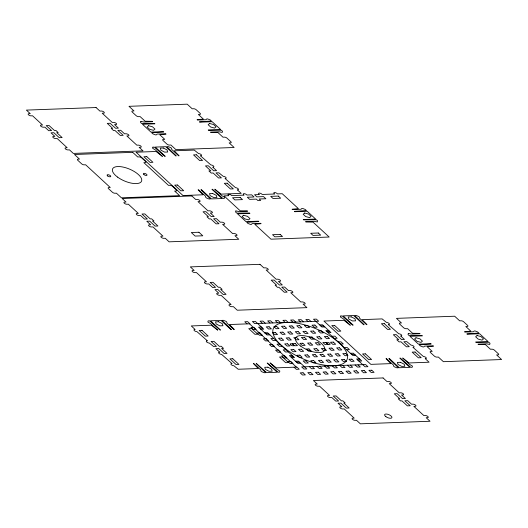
<?xml version="1.0" encoding="UTF-8"?>
<svg xmlns="http://www.w3.org/2000/svg" width="528" height="528" viewBox="0 0 528 528"><rect width="100%" height="100%" fill="white"/><g stroke="black" fill="none" stroke-linecap="round" stroke-linejoin="round"><path stroke-width="0.79" d="M261.446 327.043L258.581 327.149L267.049 334.963L269.907 334.858M319.658 324.898L322.522 324.793L330.983 332.6L328.126 332.706M262.601 328.112L261.169 328.165A1.967 0.805 22.9 0 0 260.891 329.281L263.756 329.175L255.288 321.361L252.43 321.466L254.734 323.598L318.674 321.242L316.371 319.11L313.507 319.216L321.968 327.023L324.832 326.918A1.967 0.805 22.9 0 0 322.245 325.908L320.813 325.961M268.759 333.788L267.326 333.841A1.967 0.805 22.9 0 1 264.739 332.831L267.604 332.726L294.532 357.581L291.667 357.687A1.967 0.805 22.9 0 1 291.944 356.565L293.377 356.512M326.971 331.643L328.403 331.591A1.967 0.805 22.9 0 0 328.68 330.469L325.816 330.574L352.744 355.43L355.608 355.324A1.967 0.805 22.9 0 0 353.021 354.314L351.589 354.367M273.755 338.408L270.89 338.514L273.2 340.639L276.065 340.534M331.973 336.257L334.831 336.151L337.141 338.283L334.277 338.389M279.913 344.084L277.048 344.19L279.358 346.322L282.223 346.216M338.125 341.939L340.989 341.834L343.299 343.966L340.435 344.071M286.064 349.767L283.206 349.873L285.509 352.004L288.374 351.899M344.282 347.615L347.14 347.51L349.45 349.642L346.586 349.747M292.222 355.45L289.357 355.555L297.825 363.363L300.683 363.257M350.434 353.298L353.298 353.192L361.759 361.007L358.901 361.112M299.528 362.195L298.102 362.248A1.967 0.805 22.9 0 1 295.515 361.238L298.379 361.132L306.841 368.94L303.976 369.046L301.666 366.914L365.607 364.558L367.917 366.683L365.053 366.788L356.591 358.981L359.456 358.875A1.967 0.805 22.9 0 1 359.179 359.99L357.746 360.043M311.038 321.519L308.735 319.394L305.87 319.499L308.18 321.625M357.977 364.835L360.281 366.967L357.416 367.072L355.113 364.94M303.409 321.803L301.099 319.671L298.234 319.777L300.544 321.908M350.341 365.119L352.645 367.25L349.787 367.356L347.477 365.224M295.772 322.087L293.462 319.955L290.598 320.06L292.908 322.192M342.705 365.402L345.015 367.534L342.151 367.64L339.841 365.508M288.136 322.364L285.826 320.239L282.968 320.344L285.272 322.469M335.069 365.68L337.379 367.811L334.514 367.917L332.204 365.785M280.5 322.648L278.197 320.516L275.332 320.621L277.642 322.753M327.433 365.963L329.743 368.095L326.878 368.201L324.575 366.069M272.87 322.931L270.56 320.8L267.696 320.905L270.006 323.037M319.803 366.247L322.106 368.379L319.249 368.485L316.939 366.353M265.234 323.215L262.924 321.083L260.06 321.189L262.37 323.321M312.167 366.531L314.477 368.656L311.612 368.762L309.302 366.637M249.487 323.796L296.419 367.112M247.104 323.882L244.794 321.75L247.658 321.644L249.962 323.776L229.442 324.535L234.353 329.518L233.878 329.538L226.954 323.149L226.75 322.047L225.984 321.341L223.397 320.324L221.965 320.377L231.488 329.624L231.013 329.644L221.008 320.41L210.514 320.8L220.513 330.033L220.037 330.053L209.557 320.839L208.124 320.892L207.847 322.007L210.725 323.75L217.655 330.139L211.312 325.202L191.275 325.941L195.122 329.492L194.641 329.512A1.967 0.805 22.9 0 0 194.363 330.627A1.967 0.805 22.9 0 0 196.951 331.643L207.431 340.857L206.956 340.87A1.967 0.805 22.9 0 0 206.679 341.992A1.967 0.805 22.9 0 0 209.26 343.002L213.589 346.533L216.447 346.427L211.061 341.458L213.926 341.352L219.311 346.322L221.219 346.256L223.529 348.381L221.621 348.454L227.007 353.423L224.143 353.529L218.757 348.559L215.893 348.665L219.74 352.216L219.265 352.235A1.967 0.805 22.9 0 0 218.988 353.351A1.967 0.805 22.9 0 0 221.575 354.361L232.049 363.574L231.574 363.594A1.967 0.805 22.9 0 0 231.297 364.716A1.967 0.805 22.9 0 0 233.884 365.726L238.207 369.257L258.245 368.518L253.334 363.528L253.816 363.515L260.74 369.904L260.938 371.006L261.71 371.712L264.29 372.728L265.723 372.676L256.199 363.422L266.68 372.636L277.174 372.253L267.175 363.02L278.131 372.214L279.563 372.161L279.84 371.045L276.962 369.303L270.039 362.914L276.375 367.851L296.894 367.092L299.204 369.224L296.34 369.329L294.037 367.198M140.851 121.387L140.573 122.509L141.728 123.572L154.519 123.473L154.902 123.823L142.494 124.285L150.955 132.092L163.363 131.637L163.746 131.993L151.727 132.805L152.882 133.868L155.47 134.884L156.42 134.845L157.087 134.086L165.673 133.769L166.056 134.119L159.76 134.726L164.762 139.339L163.33 139.392A1.967 0.805 22.9 0 0 163.053 140.514L166.901 144.065A1.967 0.805 22.9 0 0 169.488 145.075L170.92 145.022L175.923 149.635L234.135 147.49L229.132 142.87L230.564 142.817A1.967 0.805 22.9 0 0 230.842 141.702L226.994 138.151A1.967 0.805 22.9 0 0 224.407 137.141L222.981 137.194L217.978 132.574L210.91 132.469L210.527 132.112L219.113 131.795L222.268 132.416L222.545 131.3L221.39 130.231L208.6 130.337L208.217 129.98L220.625 129.525L212.164 121.711L199.756 122.173L199.373 121.816L211.391 121.004L210.236 119.935L207.649 118.925L206.699 118.958L206.032 119.724L197.446 120.041L197.063 119.684L203.359 119.084L198.356 114.47L199.789 114.418A1.967 0.805 22.9 0 0 200.066 113.296L196.218 109.745A1.967 0.805 22.9 0 0 193.637 108.735L192.205 108.788L187.202 104.174L128.99 106.319L133.987 110.939L132.554 110.992A1.967 0.805 22.9 0 0 132.277 112.108L136.125 115.658A1.967 0.805 22.9 0 0 138.712 116.668L140.144 116.615L145.141 121.229L152.209 121.341L152.592 121.697L144.005 122.014L140.851 121.387M152.896 147.167L152.618 148.282L155.496 150.025L162.419 156.413L156.083 151.477L136.039 152.216L182.972 195.532L203.016 194.792L198.106 189.803L198.581 189.79L205.511 196.178L205.709 197.281L206.474 197.987L209.062 199.003L210.494 198.95L200.97 189.697L201.445 189.684L211.451 198.911L221.945 198.528L211.946 189.295L212.421 189.275L222.902 198.488L224.334 198.436L224.611 197.32L221.734 195.578L214.804 189.189L221.146 194.126L241.184 193.387L237.336 189.836L237.818 189.816A1.967 0.805 22.9 0 0 238.095 188.701A1.967 0.805 22.9 0 0 235.508 187.684L225.027 178.471L225.502 178.457A1.967 0.805 22.9 0 0 225.786 177.335A1.967 0.805 22.9 0 0 223.199 176.326L218.876 172.795L216.011 172.9L221.397 177.87L218.533 177.976L213.147 173.006L211.24 173.072L208.93 170.94L210.837 170.874L205.451 165.904L208.316 165.799L213.701 170.768L216.566 170.663L212.718 167.112L213.193 167.092A1.967 0.805 22.9 0 0 213.47 165.977A1.967 0.805 22.9 0 0 210.89 164.96L200.409 155.747L200.884 155.734A1.967 0.805 22.9 0 0 201.161 154.612A1.967 0.805 22.9 0 0 198.574 153.602L194.251 150.071L174.214 150.81L179.124 155.8L178.649 155.813L171.719 149.424L171.521 148.322L170.755 147.616L168.168 146.599L166.736 146.652L176.26 155.905L175.784 155.918L165.779 146.692L155.285 147.074L165.284 156.308L164.809 156.328L154.328 147.114L152.896 147.167M235.884 210.936L235.607 212.051L236.762 213.121L249.553 213.015L249.935 213.371L237.534 213.827L245.995 221.641L258.403 221.179L258.786 221.536L246.761 222.347L247.916 223.417L250.503 224.426L251.46 224.393L252.12 223.628L260.707 223.311L261.096 223.667L254.8 224.268L270.956 239.184L329.168 237.032L313.012 222.116L305.95 222.011L305.56 221.654L314.153 221.338L317.308 221.958L317.585 220.843L316.43 219.78L303.64 219.879L303.257 219.523L315.658 219.067L307.197 211.259L294.789 211.715L294.406 211.358L306.425 210.547L305.276 209.484L302.689 208.468L301.732 208.507L301.072 209.266L292.486 209.583L292.096 209.227L298.393 208.626L282.236 193.717L277.464 193.895L277.081 193.538A1.967 0.805 22.9 0 0 274.494 192.529A1.967 0.805 22.9 0 0 274.217 193.644L274.606 194L262.198 194.456L261.815 194.099A1.967 0.805 22.9 0 0 259.228 193.09A1.967 0.805 22.9 0 0 258.951 194.205L259.334 194.561L254.562 194.74L256.872 196.871L263.551 196.621L265.861 198.752L259.182 198.997L260.72 200.422L257.855 200.528L256.318 199.102L249.638 199.353L247.328 197.221L254.008 196.977L251.698 194.845L246.926 195.023L246.543 194.667A1.967 0.805 22.9 0 0 243.956 193.651A1.967 0.805 22.9 0 0 243.679 194.773L244.068 195.129L231.66 195.584L231.277 195.228A1.967 0.805 22.9 0 0 228.69 194.218A1.967 0.805 22.9 0 0 228.413 195.334L228.796 195.69L224.024 195.868L240.181 210.778L247.243 210.883L247.632 211.24L239.039 211.556L235.884 210.936M340.784 315.995L340.507 317.11L343.385 318.853L350.308 325.241L343.966 320.305L323.928 321.044L370.861 364.36L390.898 363.62L385.994 358.631L386.47 358.618L393.393 365.006L393.591 366.109L394.363 366.815L396.95 367.831L398.383 367.778L388.852 358.525L389.334 358.512L399.333 367.739L409.834 367.356L399.828 358.123L400.31 358.103L410.784 367.316L412.216 367.264L412.493 366.148L409.616 364.406L402.692 358.017L409.035 362.954L429.073 362.215L425.225 358.664L425.7 358.644A1.967 0.805 22.9 0 0 425.977 357.529A1.967 0.805 22.9 0 0 423.397 356.512L412.916 347.299L413.391 347.285A1.967 0.805 22.9 0 0 413.668 346.163A1.967 0.805 22.9 0 0 411.081 345.154L406.758 341.623L403.894 341.728L409.279 346.698L406.421 346.804L401.036 341.834L399.122 341.9L396.818 339.775L398.726 339.702L393.34 334.732L396.205 334.627L401.59 339.596L404.448 339.491L400.607 335.94L401.082 335.92A1.967 0.805 22.9 0 0 401.359 334.805A1.967 0.805 22.9 0 0 398.772 333.788L388.291 324.575L388.773 324.562A1.967 0.805 22.9 0 0 389.05 323.44A1.967 0.805 22.9 0 0 386.463 322.43L382.14 318.899L362.102 319.638L367.006 324.628L366.531 324.641L359.608 318.252L359.41 317.15L358.637 316.444L356.05 315.427L354.618 315.48L364.148 324.733L363.667 324.746L353.668 315.52L343.167 315.902L353.173 325.136L352.691 325.156L342.217 315.942L340.784 315.995M408.316 333.439L408.038 334.554L409.193 335.623L421.984 335.518L422.367 335.874L409.959 336.329L418.427 344.144L430.828 343.682L431.218 344.038L419.192 344.85L420.347 345.919L422.935 346.929L423.885 346.896L424.552 346.13L433.138 345.814L433.521 346.17L427.225 346.771L432.227 351.391L430.802 351.443A1.967 0.805 22.9 0 0 430.518 352.559L434.366 356.11A1.967 0.805 22.9 0 0 436.953 357.119L438.385 357.067L443.388 361.687L501.6 359.535L496.597 354.922L498.029 354.869A1.967 0.805 22.9 0 0 498.307 353.747L494.459 350.196A1.967 0.805 22.9 0 0 491.878 349.186L490.446 349.239L485.443 344.619L478.375 344.513L477.992 344.157L486.578 343.84L489.733 344.461L490.01 343.345L488.862 342.283L476.065 342.382L475.682 342.025L488.09 341.57L479.629 333.762L467.221 334.217L466.838 333.861L478.856 333.049L477.701 331.987L475.114 330.97L474.164 331.003L473.504 331.769L464.911 332.086L464.528 331.729L470.824 331.129L465.821 326.515L467.254 326.462A1.967 0.805 22.9 0 0 467.531 325.347L463.683 321.796A1.967 0.805 22.9 0 0 461.102 320.78L459.67 320.833L454.667 316.219L396.455 318.371L401.452 322.984L400.026 323.037A1.967 0.805 22.9 0 0 399.749 324.152L403.59 327.703A1.967 0.805 22.9 0 0 406.177 328.72L407.609 328.667L412.606 333.28L419.674 333.386L420.057 333.742L411.47 334.059L408.316 333.439M148.52 125.723L147.088 126.977L149.589 129.287L153.523 130.337L154.961 129.089L152.46 126.779L148.52 125.723M209.596 123.473L208.164 124.72L210.665 127.03L214.599 128.086L216.038 126.832L213.536 124.522L209.596 123.473M243.56 215.272L242.121 216.52L244.622 218.83L248.563 219.886L249.995 218.632L247.493 216.322L243.56 215.272M304.636 213.015L303.197 214.269L305.699 216.572L309.639 217.628L311.071 216.374L308.57 214.071L304.636 213.015M415.985 337.768L414.553 339.022L417.054 341.332L420.988 342.388L422.426 341.134L419.925 338.824L415.985 337.768M477.068 335.518L475.629 336.772L478.13 339.075L482.064 340.131L483.503 338.877L481.001 336.574L477.068 335.518M96.063 107.54L26.4 110.108L30.248 113.659L28.816 113.711A1.967 0.805 22.9 0 0 28.538 114.833A1.967 0.805 22.9 0 0 31.126 115.843L32.558 115.79L42.557 125.024L41.125 125.077A1.967 0.805 22.9 0 0 40.847 126.192A1.967 0.805 22.9 0 0 43.435 127.202L44.867 127.149L48.715 130.7L51.572 130.594L46.187 125.624L49.051 125.519L54.437 130.489L55.869 130.436L58.179 132.568L56.747 132.62L62.132 137.59L59.268 137.696L53.882 132.726L51.018 132.832L54.866 136.382L53.434 136.435A1.967 0.805 22.9 0 0 53.156 137.557A1.967 0.805 22.9 0 0 55.744 138.567L57.176 138.514L67.175 147.748L65.749 147.8A1.967 0.805 22.9 0 0 65.465 148.916A1.967 0.805 22.9 0 0 68.053 149.926L69.485 149.873L73.333 153.424L142.996 150.856L139.154 147.305L140.58 147.253A1.967 0.805 22.9 0 0 140.857 146.131A1.967 0.805 22.9 0 0 138.277 145.121L136.844 145.174L126.839 135.94L128.271 135.887A1.967 0.805 22.9 0 0 128.548 134.772A1.967 0.805 22.9 0 0 125.968 133.762L124.535 133.815L120.688 130.264L117.823 130.37L123.209 135.34L120.344 135.445L114.959 130.475L113.527 130.528L111.223 128.396L112.649 128.344L107.263 123.374L110.128 123.268L115.513 128.238L118.378 128.132L114.53 124.582L115.962 124.529A1.967 0.805 22.9 0 0 116.239 123.407A1.967 0.805 22.9 0 0 113.652 122.397L112.22 122.45L102.221 113.216L103.653 113.164A1.967 0.805 22.9 0 0 103.93 112.048A1.967 0.805 22.9 0 0 101.343 111.038L99.911 111.091L96.063 107.54M163.376 148.025L160.274 148.137L160.888 150.19L164.604 152.137L167.706 152.018L167.092 149.965L163.376 148.025M132.7 152.341L74.488 154.486L79.484 159.106L78.052 159.159A1.967 0.805 22.9 0 0 77.774 160.274L81.622 163.825A1.967 0.805 22.9 0 0 84.209 164.842L85.642 164.789L110.26 187.506L108.827 187.559A1.967 0.805 22.9 0 0 108.55 188.681L112.398 192.232A1.967 0.805 22.9 0 0 114.985 193.241L116.417 193.189L121.42 197.809L179.632 195.657L174.629 191.044L176.062 190.991A1.967 0.805 22.9 0 0 176.339 189.869L172.491 186.318A1.967 0.805 22.9 0 0 169.904 185.308L168.478 185.361L143.854 162.637L145.286 162.584A1.967 0.805 22.9 0 0 145.563 161.469L141.715 157.918A1.967 0.805 22.9 0 0 139.128 156.902L137.702 156.955L132.7 152.341M146.764 156.625L143.9 156.73L150.058 162.406L152.922 162.301L146.764 156.625M196.39 154.79L193.525 154.895L199.683 160.578L202.547 160.472L196.39 154.79M177.54 185.024L174.676 185.13L180.833 190.813L183.698 190.707L177.54 185.024M227.165 183.196L224.301 183.302L230.459 188.978L233.323 188.872L227.165 183.196M212.619 193.466L209.517 193.585L210.131 195.637L213.847 197.578L216.949 197.465L216.335 195.413L212.619 193.466M191.849 195.941L122.186 198.515L126.034 202.066L124.601 202.118A1.967 0.805 22.9 0 0 124.324 203.234A1.967 0.805 22.9 0 0 126.911 204.25L128.337 204.197L138.343 213.424L136.91 213.477A1.967 0.805 22.9 0 0 136.633 214.599A1.967 0.805 22.9 0 0 139.22 215.609L140.653 215.556L144.5 219.107L147.358 219.001L141.973 214.031L144.837 213.926L150.223 218.896L151.655 218.843L153.965 220.975L152.533 221.027L157.918 225.997L155.054 226.103L149.668 221.133L146.804 221.239L150.652 224.789L149.219 224.842A1.967 0.805 22.9 0 0 148.942 225.958A1.967 0.805 22.9 0 0 151.529 226.974L152.962 226.921L162.961 236.148L161.528 236.201A1.967 0.805 22.9 0 0 161.251 237.323A1.967 0.805 22.9 0 0 163.838 238.333L165.271 238.28L169.118 241.831L238.781 239.257L234.934 235.706L236.366 235.653A1.967 0.805 22.9 0 0 236.643 234.538A1.967 0.805 22.9 0 0 234.062 233.528L232.63 233.581L222.625 224.347L224.057 224.294A1.967 0.805 22.9 0 0 224.334 223.172A1.967 0.805 22.9 0 0 221.747 222.163L220.321 222.215L216.473 218.665L213.609 218.77L218.995 223.74L216.13 223.846L210.745 218.876L209.312 218.929L207.002 216.797L208.435 216.744L203.049 211.774L205.913 211.669L211.299 216.638L214.163 216.533L210.316 212.982L211.748 212.929A1.967 0.805 22.9 0 0 212.025 211.814A1.967 0.805 22.9 0 0 209.438 210.804L208.006 210.857L198.007 201.623L199.439 201.571A1.967 0.805 22.9 0 0 199.716 200.455A1.967 0.805 22.9 0 0 197.129 199.439L195.697 199.492L191.849 195.941M240.167 197.485L232.538 197.769L234.841 199.901L242.477 199.617L240.167 197.485M278.342 196.079L270.706 196.357L273.016 198.488L280.652 198.205L278.342 196.079M198.924 232.241L191.288 232.518L195.136 236.069L202.772 235.792L198.924 232.241M280.177 234.412L272.54 234.696L274.85 236.821L282.487 236.544L280.177 234.412M318.351 233L310.715 233.284L313.025 235.415L320.661 235.132L318.351 233M259.987 264.33L190.324 266.897L194.172 270.448L192.74 270.501A1.967 0.805 22.9 0 0 192.463 271.623A1.967 0.805 22.9 0 0 195.05 272.633L196.482 272.58L206.481 281.813L205.049 281.866A1.967 0.805 22.9 0 0 204.772 282.982A1.967 0.805 22.9 0 0 207.359 283.991L208.791 283.939L212.639 287.489L215.497 287.384L210.111 282.414L212.975 282.308L218.361 287.278L219.793 287.225L222.103 289.357L220.671 289.41L226.057 294.38L223.192 294.485L217.807 289.516L214.942 289.621L218.79 293.172L217.358 293.225A1.967 0.805 22.9 0 0 217.081 294.34A1.967 0.805 22.9 0 0 219.668 295.357L221.1 295.304L231.099 304.537L229.673 304.59A1.967 0.805 22.9 0 0 229.39 305.705A1.967 0.805 22.9 0 0 231.977 306.715L233.409 306.662L237.257 310.213L306.92 307.646L303.079 304.095L304.504 304.042A1.967 0.805 22.9 0 0 304.781 302.92A1.967 0.805 22.9 0 0 302.201 301.91L300.769 301.963L290.763 292.73L292.195 292.677A1.967 0.805 22.9 0 0 292.472 291.562A1.967 0.805 22.9 0 0 289.892 290.545L288.46 290.598L284.612 287.047L281.747 287.153L287.133 292.129L284.269 292.235L278.883 287.265L277.451 287.318L275.147 285.186L276.573 285.133L271.187 280.163L274.052 280.058L279.437 285.028L282.302 284.922L278.454 281.371L279.886 281.318A1.967 0.805 22.9 0 0 280.163 280.196A1.967 0.805 22.9 0 0 277.576 279.187L276.144 279.239L266.145 270.006L267.577 269.953A1.967 0.805 22.9 0 0 267.854 268.838A1.967 0.805 22.9 0 0 265.267 267.828L263.835 267.881L259.987 264.33M218.612 321.743L215.51 321.862L216.124 323.915L219.839 325.855L222.941 325.743L222.328 323.69L218.612 321.743M351.265 316.853L348.163 316.965L348.777 319.018L352.493 320.965L355.595 320.846L354.981 318.793L351.265 316.853M253.81 327.327L250.952 327.433L253.255 329.564L256.12 329.459L253.81 327.327M269.082 326.759L266.218 326.865L268.528 328.997L271.392 328.891L269.082 326.759M276.718 326.482L273.854 326.588L276.164 328.72L279.022 328.614L276.718 326.482M284.348 326.198L281.49 326.304L283.793 328.436L286.658 328.33L284.348 326.198M291.984 325.915L289.12 326.02L291.43 328.152L294.294 328.046L291.984 325.915M299.62 325.637L296.756 325.743L299.066 327.868L301.93 327.763L299.62 325.637M307.256 325.354L304.392 325.459L306.702 327.591L309.56 327.485L307.256 325.354M314.886 325.07L312.028 325.175L314.332 327.307L317.196 327.202L314.886 325.07M202 330.343L199.135 330.449L205.293 336.131L208.157 336.026L202 330.343M251.625 328.515L248.761 328.621L254.918 334.303L257.783 334.198L251.625 328.515M334.653 325.453L331.789 325.558L337.946 331.234L340.804 331.129L334.653 325.453M384.278 323.618L381.414 323.723L387.572 329.406L390.43 329.3L384.278 323.618M259.967 333.01L257.103 333.115L259.413 335.24L262.277 335.135L259.967 333.01M275.233 332.442L272.375 332.548L274.679 334.679L277.543 334.574L275.233 332.442M282.869 332.158L280.005 332.27L282.315 334.396L285.179 334.29L282.869 332.158M290.506 331.881L287.641 331.987L289.951 334.118L292.816 334.013L290.506 331.881M298.142 331.597L295.277 331.703L297.587 333.835L300.445 333.729L298.142 331.597M305.771 331.313L302.914 331.419L305.217 333.551L308.081 333.445L305.771 331.313M313.408 331.036L310.543 331.142L312.853 333.267L315.718 333.161L313.408 331.036M321.044 330.752L318.179 330.858L320.489 332.99L323.354 332.884L321.044 330.752M266.119 338.686L263.261 338.791L265.564 340.923L268.429 340.817L266.119 338.686M281.391 338.125L278.527 338.23L280.837 340.362L283.701 340.256L281.391 338.125M289.027 337.841L286.163 337.946L288.473 340.078L291.331 339.973L289.027 337.841M296.663 337.564L293.799 337.669L296.102 339.794L298.967 339.689L296.663 337.564M304.293 337.28L301.429 337.385L303.739 339.517L306.603 339.412L304.293 337.28M311.929 336.996L309.065 337.102L311.375 339.233L314.239 339.128L311.929 336.996M319.565 336.712L316.701 336.818L319.011 338.95L321.875 338.844L319.565 336.712M327.202 336.435L324.337 336.541L326.641 338.672L329.505 338.56L327.202 336.435M272.276 344.368L269.412 344.474L271.722 346.606L274.586 346.5L272.276 344.368M287.549 343.807L284.684 343.913L286.994 346.038L289.852 345.932L287.549 343.807M295.178 343.523L292.321 343.629L294.624 345.761L297.488 345.655L295.178 343.523M302.815 343.24L299.95 343.345L302.26 345.477L305.125 345.371L302.815 343.24M310.451 342.962L307.586 343.068L309.896 345.193L312.761 345.088L310.451 342.962M318.087 342.679L315.223 342.784L317.533 344.916L320.39 344.81L318.087 342.679M325.717 342.395L322.859 342.5L325.162 344.632L328.027 344.527L325.717 342.395M333.353 342.111L330.488 342.217L332.798 344.348L335.663 344.243L333.353 342.111M278.434 350.051L275.57 350.156L277.88 352.288L280.738 352.183L278.434 350.051M293.7 349.483L290.836 349.589L293.146 351.721L296.01 351.615L293.7 349.483M301.336 349.206L298.472 349.312L300.782 351.437L303.646 351.331L301.336 349.206M308.972 348.922L306.108 349.028L308.418 351.16L311.276 351.054L308.972 348.922M316.602 348.638L313.744 348.744L316.048 350.876L318.912 350.77L316.602 348.638M324.238 348.361L321.374 348.467L323.684 350.592L326.548 350.486L324.238 348.361M331.874 348.077L329.01 348.183L331.32 350.315L334.184 350.209L331.874 348.077M339.511 347.794L336.646 347.899L338.956 350.031L341.814 349.925L339.511 347.794M284.585 355.733L281.721 355.839L284.031 357.964L286.895 357.859L284.585 355.733M299.858 355.166L296.993 355.271L299.303 357.403L302.161 357.298L299.858 355.166M307.494 354.882L304.63 354.988L306.933 357.119L309.797 357.014L307.494 354.882M315.124 354.605L312.266 354.71L314.569 356.836L317.434 356.73L315.124 354.605M322.76 354.321L319.895 354.427L322.205 356.558L325.07 356.453L322.76 354.321M330.396 354.037L327.532 354.143L329.842 356.275L332.706 356.169L330.396 354.037M338.032 353.76L335.168 353.866L337.471 355.991L340.336 355.885L338.032 353.76M345.662 353.476L342.804 353.582L345.107 355.714L347.972 355.608L345.662 353.476M232.775 358.75L229.911 358.855L236.069 364.538L238.933 364.432L232.775 358.75M282.401 356.921L279.536 357.027L285.694 362.703L288.559 362.597L282.401 356.921M365.429 353.852L362.564 353.958L368.722 359.641L371.58 359.535L365.429 353.852M415.054 352.024L412.19 352.13L418.348 357.806L421.205 357.7L415.054 352.024M290.743 361.409L287.879 361.515L290.189 363.647L293.053 363.541L290.743 361.409M306.009 360.848L303.151 360.954L305.455 363.086L308.319 362.98L306.009 360.848M313.645 360.565L310.781 360.67L313.091 362.802L315.955 362.696L313.645 360.565M321.281 360.281L318.417 360.386L320.727 362.518L323.591 362.413L321.281 360.281M328.918 360.004L326.053 360.109L328.363 362.241L331.221 362.135L328.918 360.004M336.547 359.72L333.689 359.825L335.993 361.957L338.857 361.852L336.547 359.72M344.183 359.436L341.319 359.542L343.629 361.673L346.493 361.568L344.183 359.436M351.82 359.159L348.955 359.264L351.265 361.39L354.13 361.284L351.82 359.159M267.854 367.191L264.752 367.31L265.366 369.362L269.082 371.303L272.184 371.191L271.57 369.131L267.854 367.191M400.501 362.294L397.399 362.413L398.02 364.465L401.735 366.406L404.837 366.293L404.217 364.241L400.501 362.294M303.052 372.775L300.188 372.88L302.498 375.005L305.362 374.9L303.052 372.775M310.688 372.491L307.824 372.596L310.134 374.728L312.998 374.623L310.688 372.491M318.325 372.207L315.46 372.313L317.764 374.444L320.628 374.339L318.325 372.207M325.954 371.93L323.096 372.035L325.4 374.161L328.264 374.055L325.954 371.93M333.59 371.646L330.726 371.752L333.036 373.883L335.9 373.778L333.59 371.646M341.227 371.362L338.362 371.468L340.672 373.6L343.537 373.494L341.227 371.362M348.863 371.078L345.998 371.191L348.308 373.316L351.166 373.21L348.863 371.078M356.492 370.801L353.635 370.907L355.938 373.039L358.802 372.933L356.492 370.801M364.129 370.517L361.264 370.623L363.574 372.755L366.439 372.649L364.129 370.517M371.765 370.234L368.9 370.339L371.21 372.471L374.075 372.365L371.765 370.234M383.09 377.942L313.421 380.51L317.269 384.061L315.836 384.113A1.967 0.805 22.9 0 0 315.559 385.235A1.967 0.805 22.9 0 0 318.146 386.245L319.579 386.192L329.578 395.426L328.145 395.479A1.967 0.805 22.9 0 0 327.868 396.594A1.967 0.805 22.9 0 0 330.455 397.604L331.888 397.551L335.735 401.102L338.6 400.996L333.214 396.026L336.072 395.921L341.458 400.891L342.89 400.838L345.2 402.97L343.768 403.022L349.153 407.992L346.289 408.098L340.903 403.128L338.045 403.234L341.887 406.784L340.461 406.837A1.967 0.805 22.9 0 0 340.184 407.959A1.967 0.805 22.9 0 0 342.764 408.969L344.197 408.916L354.202 418.15L352.77 418.202A1.967 0.805 22.9 0 0 352.493 419.318A1.967 0.805 22.9 0 0 355.073 420.328L356.506 420.275L360.353 423.826L430.023 421.258L426.175 417.707L427.607 417.655A1.967 0.805 22.9 0 0 427.885 416.533A1.967 0.805 22.9 0 0 425.297 415.523L423.865 415.576L413.866 406.342L415.298 406.289A1.967 0.805 22.9 0 0 415.576 405.174A1.967 0.805 22.9 0 0 412.988 404.158L411.556 404.217L407.708 400.666L404.844 400.772L410.23 405.742L407.365 405.847L401.98 400.877L400.554 400.93L398.244 398.798L399.676 398.746L394.291 393.776L397.155 393.67L402.541 398.64L405.398 398.534L401.551 394.984L402.983 394.931A1.967 0.805 22.9 0 0 403.26 393.809A1.967 0.805 22.9 0 0 400.679 392.799L399.247 392.852L389.242 383.618L390.674 383.566A1.967 0.805 22.9 0 0 390.951 382.45A1.967 0.805 22.9 0 0 388.364 381.44L386.938 381.493L383.09 377.942M286.031 349.232A39.989 16.394 22.9 0 0 346.969 359.74A39.989 16.394 22.9 0 0 297.515 323.261A39.989 16.394 22.9 0 0 286.031 349.232M300.676 346.104A15.734 6.448 22.9 0 0 324.647 350.242A15.734 6.448 22.9 0 0 305.191 335.887A15.734 6.448 22.9 0 0 300.676 346.104M385.889 416.658A3.934 1.61 22.9 0 0 391.882 417.694A3.934 1.61 22.9 0 0 387.017 414.104A3.934 1.61 22.9 0 0 385.889 416.658M327.116 343.662A1.967 0.805 22.9 0 0 330.112 344.177A1.967 0.805 22.9 0 0 327.683 342.382A1.967 0.805 22.9 0 0 327.116 343.662M290.855 345.002A1.967 0.805 22.9 0 0 293.852 345.517A1.967 0.805 22.9 0 0 291.416 343.721A1.967 0.805 22.9 0 0 290.855 345.002M117.559 177.098A15.734 6.448 22.9 0 0 141.537 181.236A15.734 6.448 22.9 0 0 122.08 166.881A15.734 6.448 22.9 0 0 117.559 177.098M107.738 175.996A1.967 0.805 22.9 0 0 110.735 176.51A1.967 0.805 22.9 0 0 108.306 174.722A1.967 0.805 22.9 0 0 107.738 175.996M144.005 174.656A1.967 0.805 22.9 0 0 147.002 175.177A1.967 0.805 22.9 0 0 144.566 173.382A1.967 0.805 22.9 0 0 144.005 174.656"/></g></svg>
